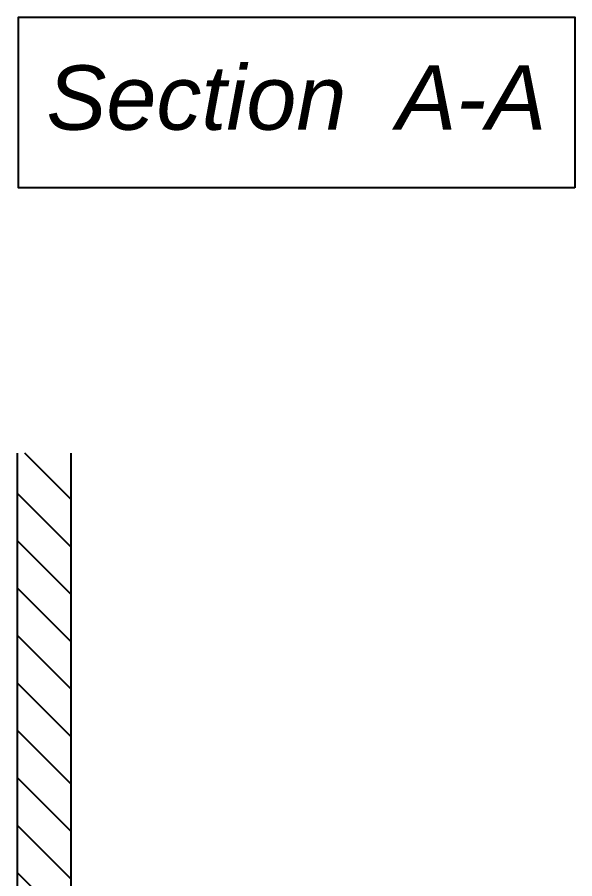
# Model space of a CAD drawing. Extents: x 28911 to 70911, y -59 to 29641.
# Drawn here: x 34001 to 36079, y 8861 to 12072 of the extents above; entities that cross this region are included whole.
import ezdxf

# ---------------------------------------------------------------- set-up
doc = ezdxf.new("R2010")
doc.units = 0
doc.header["$LTSCALE"] = 300
doc.header["$MEASUREMENT"] = 0
doc.layers.add('4', color=8, linetype='Continuous')
doc.layers.add('CONTORNO', color=3, linetype='Continuous')
doc.styles.get("Standard").update_dxf_attribs({"font": 'STANDARD'})

msp = doc.modelspace()

# ---------------------------------------------------------------- hatches: boundary and pattern name
h = msp.add_hatch()
h.set_pattern_fill('ANSI31', color=253, scale=1000, angle=-90)
h.set_pattern_definition([(315, (-9382.82, 10902.8), (88.38835, 88.38835), [])])
h.paths.add_polyline_path([(34200.946, 10447.913), (34000.946, 10447.913), (34000.946, 5833.338), (34200.946, 5833.338)])

# ---------------------------------------------------------------- linework, layer by layer
at = {"layer": '4', "color": 3, "ltscale": 50}
for p, q in [((34000.946, 10447.913), (34000.946, 5833.338)), ((34200.946, 10447.913), (34200.946, 5833.338))]:
    msp.add_line(p, q, dxfattribs=at)
at = {"layer": 'CONTORNO', "color": 4}
msp.add_lwpolyline([(36079.165, 11436.578), (34005.724, 11436.578), (34005.724, 12072.404), (36079.165, 12072.404)], close=True, dxfattribs=at)

# ---------------------------------------------------------------- texts
at = {"layer": 'CONTORNO', "insert": (34109.781, 11893.025), "char_height": 240, "width": 2147.8027, "attachment_point": 1}
msp.add_mtext('{\\fArial|b0|i1|c0|p34;Section  A-A}', dxfattribs=at)

doc.saveas('drawing.dxf')
